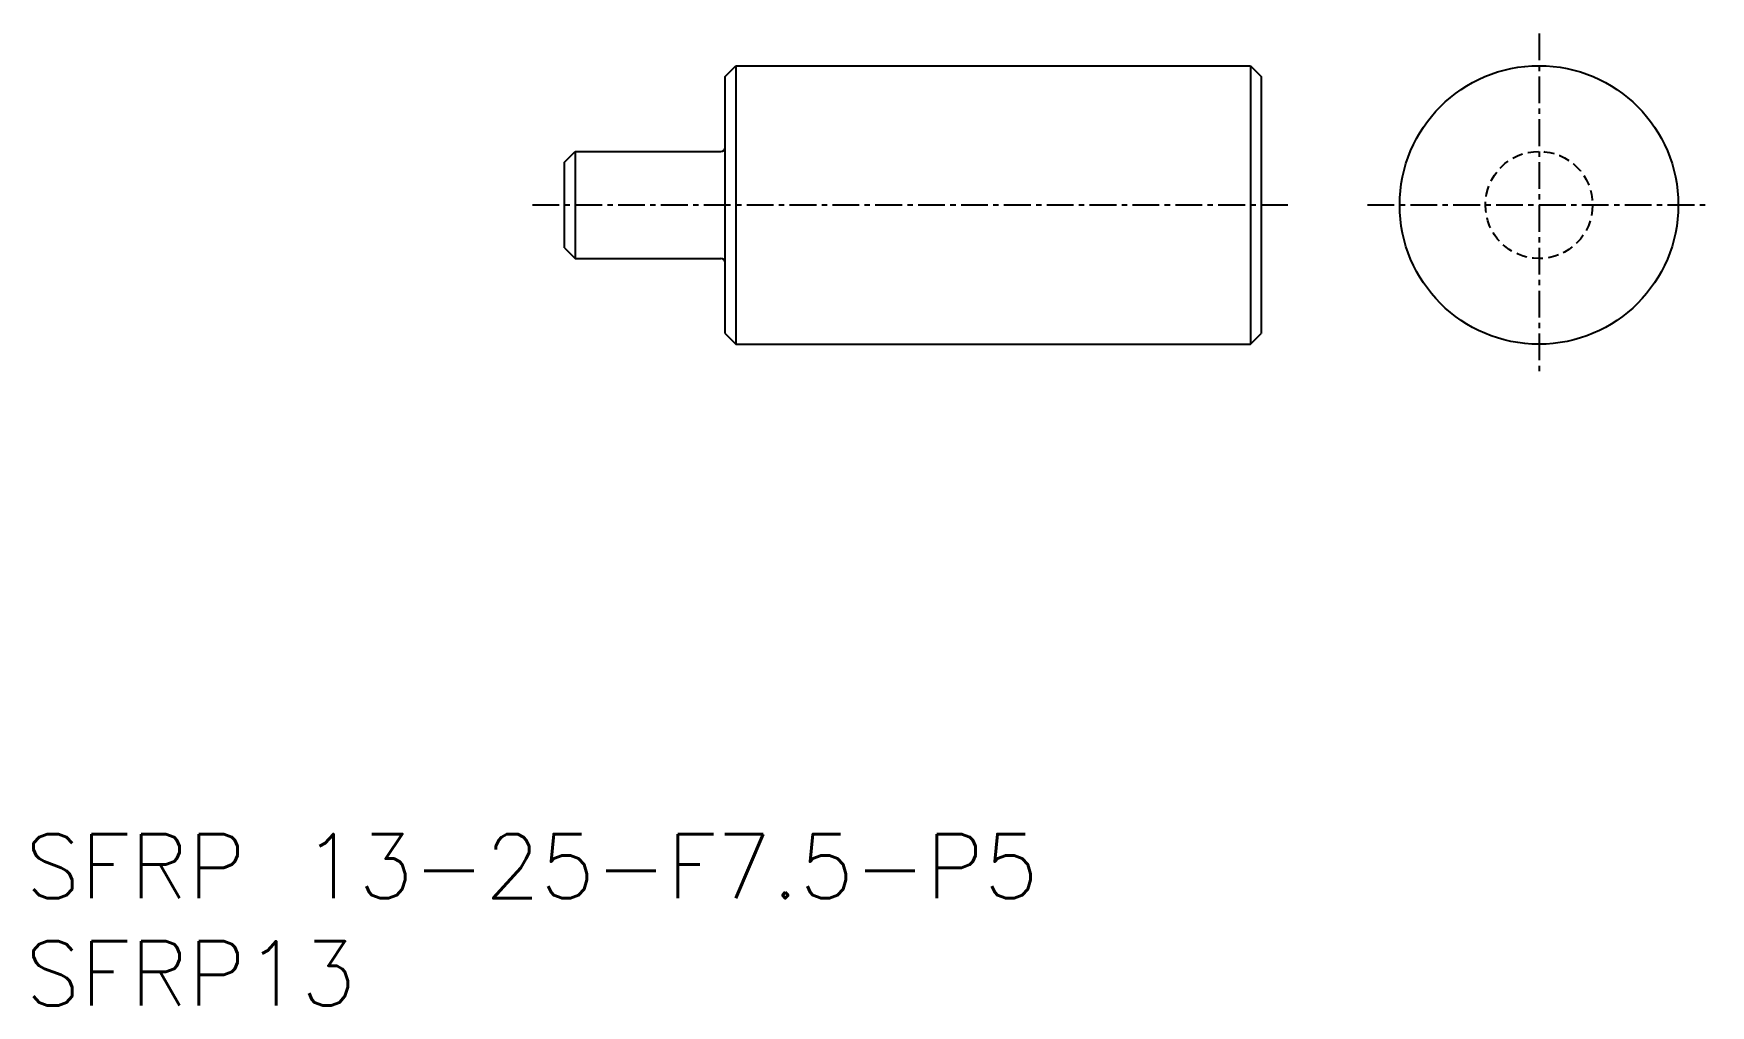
# Model space of a CAD drawing. Extents: x 45.2 to 123.4, y 37.3 to 82.7.
import ezdxf
from ezdxf.enums import TextEntityAlignment as Align

# ---------------------------------------------------------------- set-up
doc = ezdxf.new("R2010")
doc.units = 0
doc.linetypes.add('CENTER', pattern=[2, 1.25, -0.25, 0.25, -0.25])
doc.linetypes.add('DASHED', pattern=[0.75, 0.5, -0.25])
doc.layers.get('0').update_dxf_attribs({"linetype": 'CONTINUOUS'})
doc.layers.add('CENTER', color=1, linetype='CENTER')
doc.styles.get("Standard").update_dxf_attribs({"font": 'txt.shx', "bigfont": 'extfont.shx'})

msp = doc.modelspace()

# ---------------------------------------------------------------- linework, layer by layer
at = {"color": 7, "linetype": 'CONTINUOUS'}
for p, q in [((77.442, 80.652), (77.942, 81.152)), ((77.442, 68.652), (77.442, 80.652)), ((77.942, 81.152), (101.942, 81.152)), ((77.942, 81.152), (77.942, 68.152)), ((101.942, 81.152), (102.442, 80.652)), ((101.942, 81.152), (101.942, 68.152)), ((102.442, 80.652), (102.442, 68.652)), ((69.942, 76.652), (70.442, 77.152)), ((70.442, 77.152), (77.242, 77.152)), ((70.442, 77.152), (70.442, 72.152)), ((77.942, 77.152), (77.942, 77.152)), ((69.942, 72.652), (69.942, 76.652)), ((69.942, 72.652), (70.442, 72.152)), ((70.442, 72.152), (77.242, 72.152)), ((77.942, 72.152), (77.942, 72.152)), ((77.442, 68.652), (77.942, 68.152)), ((77.942, 68.152), (101.942, 68.152)), ((101.942, 68.152), (102.442, 68.652))]:
    msp.add_line(p, q, dxfattribs=at)
msp.add_line((77.942, 74.652), (77.942, 74.652))
msp.add_circle((115.408, 74.652), 6.5, dxfattribs=at)
at = {"color": 3, "linetype": 'DASHED'}
msp.add_circle((115.408, 74.652), 2.5, dxfattribs=at)
at = {"color": 7, "linetype": 'CONTINUOUS'}
for centre, start, end in [((77.242, 77.352), 270, 0), ((77.242, 71.952), 0, 90)]:
    msp.add_arc(centre, 0.2, start, end, dxfattribs=at)
at = {"layer": 'CENTER', "color": 1, "linetype": 'CENTER'}
for p, q in [((115.408, 82.652), (115.408, 66.652)), ((68.442, 74.652), (103.942, 74.652)), ((107.408, 74.652), (123.408, 74.652))]:
    msp.add_line(p, q, dxfattribs=at)

# ---------------------------------------------------------------- texts
at = {"color": 7, "linetype": 'CONTINUOUS'}
for s, p in [('SFRP 13-25-F7.5-P5', (44.782, 43.795)), ('SFRP13', (44.782, 38.795))]:
    msp.add_text(s, height=3, dxfattribs=at).set_placement(p, align=Align.MIDDLE_LEFT)

doc.saveas('drawing.dxf')
